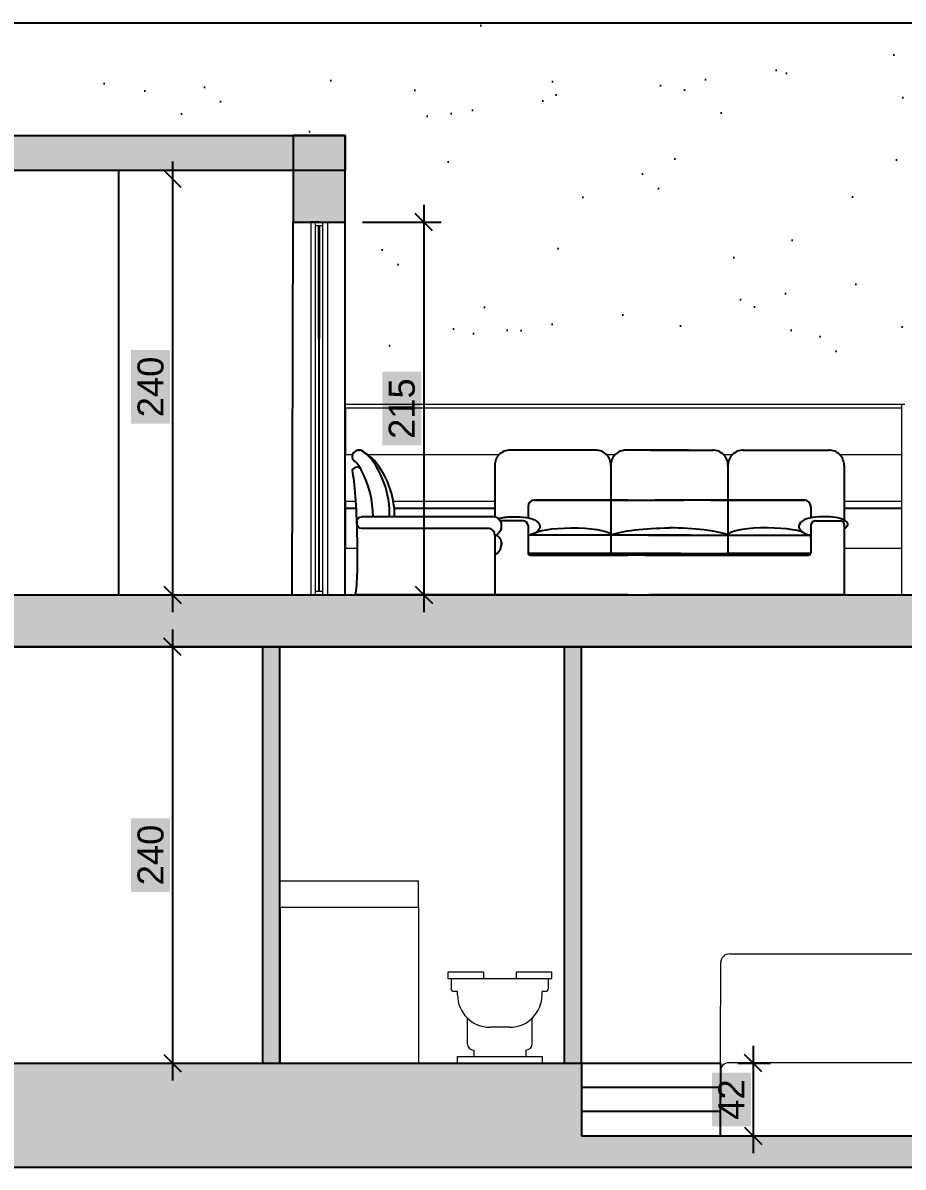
# Model space of a CAD drawing. Header units: inches. Extents: x 4350 to 28384, y -6772 to 993.
# Drawn here: x 24377 to 24885, y -1697 to -1037 of the extents above; entities that cross this region are included whole.
import ezdxf

# ---------------------------------------------------------------- set-up
doc = ezdxf.new("R2010")
doc.units = ezdxf.units.IN
doc.header["$MEASUREMENT"] = 0
for name, color, linetype, lineweight in [('ARREDAMENTO', 2, 'Continuous', 18), ('INFISSI', 4, 'Continuous', 18), ('QUOTE', 3, 'Continuous', 9)]:
    doc.layers.add(name, color=color, linetype=linetype, lineweight=lineweight)
doc.layers.add('ARREDI_attrezzature', color=7, linetype='Continuous')
doc.styles.get("Standard").update_dxf_attribs({"font": 'arial.ttf'})
doc.dimstyles.new('ook', dxfattribs={"dimtxt": 15, "dimasz": 10, "dimexe": 10, "dimexo": 10, "dimgap": 5, "dimtad": 1, "dimtoh": 1, "dimdec": 0, "dimzin": 0, "dimdsep": 46, "dimtxsty": 'Standard', "dimblk": 'OBLIQUE', "dimcen": 0.09, "dimdle": 10, "dimadec": 0, "dimazin": 0, "dimtfac": 1, "dimtdec": 0, "dimtofl": 0, "dimtmove": 0, "dimatfit": 3, "dimldrblk": 'OBLIQUE', "dimfxl": 1, "dimtfill": 2, "dimtfillclr": 1, "dimtolj": 1, "dimtzin": 0, "dimarcsym": 0})

# ---------------------------------------------------------------- blocks, each defined once
blk = doc.blocks.new('divani')
at = {"ltscale": 5}
for p, q in [((11131.89, -5267.27), (11132.75, -5267.27)), ((11303.15, -5267.27), (11240.99, -5267.27)), ((11369.87, -5267.27), (11324.75, -5267.27)), ((11342.51, -5267.27), (11387.63, -5267.27)), ((11409.23, -5267.27), (11471.39, -5267.27)), ((11230.19, -5278.07), (11230.19, -5315.27)), ((11230.19, -5278.07), (11230.19, -5315.27)), ((11313.95, -5278.07), (11313.95, -5342.87)), ((11398.43, -5278.07), (11398.43, -5342.87)), ((11482.19, -5278.07), (11482.19, -5317.63)), ((11326.19, -5303.27), (11258.87, -5303.27)), ((11258.87, -5303.27), (11366.51, -5303.27)), ((11453.51, -5303.27), (11345.87, -5303.27)), ((11386.19, -5303.27), (11453.51, -5303.27)), ((11254.19, -5307.95), (11254.19, -5315.96)), ((11458.19, -5307.95), (11458.19, -5315.96)), ((11130.88, -5318.27), (11130.72, -5318.27)), ((11230.19, -5315.27), (11134.31, -5315.27)), ((11250.83, -5318.27), (11234.12, -5318.27)), ((11241.35, -5315.27), (11241.35, -5315.28)), ((11461.55, -5318.27), (11479.91, -5318.27)), ((11471.03, -5315.27), (11471.03, -5315.28)), ((11482.19, -5320.55), (11482.19, -5371.67)), ((11226.47, -5323.84), (11134.31, -5323.84)), ((11230.19, -5328.47), (11230.19, -5371.67)), ((11230.19, -5328.47), (11230.19, -5371.67)), ((11230.19, -5328.47), (11230.19, -5371.67)), ((11254.19, -5321.63), (11254.19, -5341.19)), ((11255.2, -5328.47), (11254.19, -5328.47)), ((11371.19, -5328.47), (11255.2, -5328.47)), ((11285.51, -5323.31), (11286.47, -5323.31)), ((11341.19, -5328.47), (11457.19, -5328.47)), ((11426.87, -5323.31), (11425.91, -5323.31)), ((11457.19, -5328.47), (11458.19, -5328.47)), ((11458.19, -5321.63), (11458.19, -5341.19)), ((11234.99, -5333.32), (11234.99, -5335.71)), ((11254.26, -5341.67), (11314.85, -5341.67)), ((11364.59, -5341.67), (11254.26, -5341.67)), ((11255.87, -5342.87), (11326.19, -5342.87)), ((11373.83, -5342.87), (11255.87, -5342.87)), ((11338.55, -5342.87), (11456.51, -5342.87)), ((11347.79, -5341.67), (11458.12, -5341.67)), ((11456.51, -5342.87), (11386.19, -5342.87)), ((11458.12, -5341.67), (11397.53, -5341.67)), ((11230.19, -5371.67), (11129.63, -5371.67)), ((11326.19, -5371.67), (11230.19, -5371.67)), ((11230.19, -5371.67), (11370.47, -5371.67)), ((11482.19, -5371.67), (11341.91, -5371.67)), ((11386.19, -5371.67), (11482.19, -5371.67))]:
    blk.add_line(p, q, dxfattribs=at)
for centre, radius, start, end in [((11132.32, -5272.31), 5.06, 43.46954, 196.5403), ((11117.06, -5299.03), 35.76, 31.25345, 61.62471), ((11115.75, -5295.23), 33.26, 24.27504, 52.51529), ((11241.11, -5278.19), 10.92, 89.3704, 180.6296), ((11303.03, -5278.19), 10.92, 359.3704, 90.6296), ((11324.87, -5278.19), 10.92, 89.3704, 180.6296), ((11387.51, -5278.19), 10.92, 359.3704, 90.6296), ((11409.35, -5278.19), 10.92, 89.3704, 180.6296), ((11471.27, -5278.19), 10.92, 359.3704, 90.6296), ((11130.75, -5283.18), 3.67, 20.1808, 157.80902), ((11113.39, -5292.2), 23.21, 26.31157, 52.63335), ((11069.28, -5315.55), 73.11, 0.21576, 27.3903), ((11089.85, -5313.25), 64.55, 358.68545, 29.41475), ((11093.9, -5315.39), 64.08, 0.50786, 33.01229), ((11258.87, -5307.95), 4.68, 90, 180), ((11453.51, -5307.95), 4.68, 0, 90), ((11250.83, -5321.63), 3.36, 0, 90), ((11461.55, -5321.63), 3.36, 90, 180), ((11479.91, -5320.55), 2.28, 0, 90), ((11226.13, -5327.56), 3.74, 33.93183, 84.7784), ((11224.2, -5328.74), 6, 2.5387, 32.95065), ((11229.16, -5334.3), 5.91, 351.57784, 79.95177), ((11255.39, -5329.67), 1.22, 99.21768, 196.75354), ((11456.99, -5329.67), 1.22, 343.24646, 80.78232), ((11226.43, -5335.16), 8.58, 296.01084, 0), ((11256.11, -5330.39), 1.92, 168.90224, 180), ((11456.27, -5330.39), 1.92, 0, 11.09776), ((11255.87, -5341.19), 1.68, 180, 270), ((11456.51, -5341.19), 1.68, 270, 0)]:
    blk.add_arc(centre, radius, start, end, dxfattribs=at)
at = {"ltscale": 5, "extrusion": (0, 0, -1)}
for centre, major_axis, ratio, start_param, end_param in [((11126.99, -5325.89), (-1.41, 48.87), 0.077284, 0.447744, 2.786314), ((11134.31, -5319.56), (0, 4.28), 0.840648, 3.141593, 6.283185), ((11230.19, -5321.87), (0, 6.6), 0.709324, 0, 3.141593), ((11242.43, -5320.73), (14.88, 0), 0.366935, 4.020518, 4.712389), ((11242.43, -5325.53), (44.86, 0), 0.22873, 10.995574, 11.126082), ((11248.27, -5322.34), (14.56, 0), 0.479065, 4.712389, 7.358193), ((11285.99, -5328.47), (-27.96, 0), 0.184549, 0.315524, 3.141593), ((11356.19, -5332.49), (47.04, 0), 0.195145, 3.59493, 4.712389)]:
    blk.add_ellipse(centre, major_axis=major_axis, ratio=ratio, start_param=start_param, end_param=end_param, dxfattribs=at)
at = {"ltscale": 5}
for centre, major_axis, ratio, start_param, end_param in [((11464.12, -5322.34), (-14.56, 0), 0.479065, 4.712389, 7.358193), ((11469.95, -5325.53), (-44.86, 0), 0.22873, 10.995574, 11.126082), ((11469.95, -5320.73), (-14.88, 0), 0.366935, 2.536731, 4.712389), ((11356.19, -5332.49), (-47.04, 0), 0.195145, 3.59493, 4.712389), ((11426.39, -5328.47), (27.96, 0), 0.184549, 0.315524, 3.141593)]:
    blk.add_ellipse(centre, major_axis=major_axis, ratio=ratio, start_param=start_param, end_param=end_param, dxfattribs=at)
blk = doc.blocks.new('_Oblique')
at = {"color": 0, "linetype": 'ByBlock', "lineweight": -2}
blk.add_line((-0.5, -0.5), (0.5, 0.5), dxfattribs=at)
blk = doc.blocks.new('*D128')
at = {"layer": 'Defpoints', "color": 0, "ltscale": 0.1, "transparency": 16777216}
for p in [(24779.43, -1636.56), (24779.43, -1678.56), (24798.23, -1678.56)]:
    blk.add_point(p, dxfattribs=at)
at = {"layer": 'QUOTE', "color": 0, "lineweight": -2, "ltscale": 0.1, "transparency": 16777216}
for p, q in [((24798.23, -1626.56), (24798.23, -1688.56)), ((24789.43, -1636.56), (24808.23, -1636.56)), ((24789.43, -1678.56), (24808.23, -1678.56))]:
    blk.add_line(p, q, dxfattribs=at)
at = {"layer": 'QUOTE', "color": 0, "lineweight": -2, "ltscale": 0.1, "transparency": 16777216, "xscale": 10, "yscale": 10, "zscale": 10}
for p, rotation in [((24798.23, -1636.56), 90), ((24798.23, -1678.56), 270)]:
    blk.add_blockref('_Oblique', p, dxfattribs=dict(at, rotation=rotation))
at = {"layer": 'QUOTE', "color": 0, "ltscale": 0.1, "transparency": 16777216, "insert": (24785.73, -1657.56), "char_height": 15, "attachment_point": 5, "rotation": 90, "bg_fill": 1, "box_fill_scale": 1.25, "bg_fill_color": 1, "bg_fill_transparency": 0}
blk.add_mtext('\\A1;42', dxfattribs=at)
blk = doc.blocks.new('*D123')
at = {"layer": 'Defpoints', "color": 0, "ltscale": 0.1, "transparency": 16777216}
for p in [(24463.23, -1396.56), (24463.23, -1636.56), (24463.23, -1636.56)]:
    blk.add_point(p, dxfattribs=at)
at = {"layer": 'QUOTE', "color": 0, "lineweight": -2, "ltscale": 0.1, "transparency": 16777216}
blk.add_line((24463.23, -1386.56), (24463.23, -1646.56), dxfattribs=at)
at = {"layer": 'QUOTE', "color": 0, "lineweight": -2, "ltscale": 0.1, "transparency": 16777216, "xscale": 10, "yscale": 10, "zscale": 10}
for p, rotation in [((24463.23, -1396.56), 90), ((24463.23, -1636.56), 270)]:
    blk.add_blockref('_Oblique', p, dxfattribs=dict(at, rotation=rotation))
at = {"layer": 'QUOTE', "color": 0, "ltscale": 0.1, "transparency": 16777216, "insert": (24450.62, -1516.56), "char_height": 15, "attachment_point": 5, "rotation": 90, "bg_fill": 1, "box_fill_scale": 1.25, "bg_fill_color": 1, "bg_fill_transparency": 0}
blk.add_mtext('\\A1;240', dxfattribs=at)
blk = doc.blocks.new('*D124')
at = {"layer": 'Defpoints', "color": 0, "ltscale": 0.1, "transparency": 16777216}
for p in [(24463.23, -1126.56), (24463.23, -1366.56), (24463.23, -1366.56)]:
    blk.add_point(p, dxfattribs=at)
at = {"layer": 'QUOTE', "color": 0, "lineweight": -2, "ltscale": 0.1, "transparency": 16777216}
blk.add_line((24463.23, -1116.56), (24463.23, -1376.56), dxfattribs=at)
at = {"layer": 'QUOTE', "color": 0, "lineweight": -2, "ltscale": 0.1, "transparency": 16777216, "xscale": 10, "yscale": 10, "zscale": 10}
for p, rotation in [((24463.23, -1126.56), 90), ((24463.23, -1366.56), 270)]:
    blk.add_blockref('_Oblique', p, dxfattribs=dict(at, rotation=rotation))
at = {"layer": 'QUOTE', "color": 0, "ltscale": 0.1, "transparency": 16777216, "insert": (24450.62, -1246.56), "char_height": 15, "attachment_point": 5, "rotation": 90, "bg_fill": 1, "box_fill_scale": 1.25, "bg_fill_color": 1, "bg_fill_transparency": 0}
blk.add_mtext('\\A1;240', dxfattribs=at)
blk = doc.blocks.new('*D133')
at = {"layer": 'Defpoints', "color": 0, "ltscale": 0.1, "transparency": 16777216}
for p in [(24562.79, -1151.56), (24562.79, -1366.56), (24608.23, -1366.56)]:
    blk.add_point(p, dxfattribs=at)
at = {"layer": 'QUOTE', "color": 0, "lineweight": -2, "ltscale": 0.1, "transparency": 16777216}
for p, q in [((24608.23, -1141.56), (24608.23, -1376.56)), ((24572.79, -1151.56), (24618.23, -1151.56)), ((24572.79, -1366.56), (24618.23, -1366.56))]:
    blk.add_line(p, q, dxfattribs=at)
at = {"layer": 'QUOTE', "color": 0, "lineweight": -2, "ltscale": 0.1, "transparency": 16777216, "xscale": 10, "yscale": 10, "zscale": 10}
for p, rotation in [((24608.23, -1151.56), 90), ((24608.23, -1366.56), 270)]:
    blk.add_blockref('_Oblique', p, dxfattribs=dict(at, rotation=rotation))
at = {"layer": 'QUOTE', "color": 0, "ltscale": 0.1, "transparency": 16777216, "insert": (24595.62, -1259.06), "char_height": 15, "attachment_point": 5, "rotation": 90, "bg_fill": 1, "box_fill_scale": 1.25, "bg_fill_color": 1, "bg_fill_transparency": 0}
blk.add_mtext('\\A1;215', dxfattribs=at)

msp = doc.modelspace()

# ---------------------------------------------------------------- hatches: boundary and pattern name
at = {"layer": 'ARREDI_attrezzature', "ltscale": 0.1}
h = msp.add_hatch(dxfattribs=at)
h.set_pattern_fill('AR-SAND', color=256, scale=50)
h.set_pattern_definition([(37.5, (13112.96, 1409.1), (-3.14967, 96.3412), [0, -76, 0, -85, 0, -81.25]), (7.5, (13112.96, 1409.1), (88.4888, 141.1073), [0, -41, 0, -68.5, 0, -26.25]), (327.5, (13051.46, 1409.1), (155.7071, 0.28295), [0, -25, 0, -90, 0, -117.5]), (317.5, (13051.46, 1409.1), (150.3063, 43.8838), [0, -12.5, 0, -59, 0, -67.5])])
h.paths.add_polyline_path([(23673.11, -1036.56), (23673.11, -1636.56), (23884.07, -1636.56), (23884.07, -1526.56), (23884.07, -1416.56), (23884.07, -1121.56), (23884.07, -1101.56), (24562.79, -1101.56), (24562.79, -1151.56), (24562.79, -1256.56), (24885.83, -1256.56), (24885.83, -1251.38), (24885.83, -1141.38), (24995.59, -1141.38), (24995.59, -1251.36), (24995.59, -1256.56), (25105.73, -1256.56), (25105.73, -1316.56), (25116, -1316.56), (25116, -1316.53), (25190.64, -1316.56), (25190.63, -1366.56), (25190.63, -1396.56), (25160.63, -1396.56), (25160.63, -1636.56), (25867.2, -1636.56), (25867.2, -1036.56)])
at = {"layer": 'ARREDI_attrezzature'}
h = msp.add_hatch(color=9, dxfattribs=at)
h.dxf.hatch_style = 1
h.paths.add_polyline_path([(23884.07, -1101.56), (23884.07, -1121.56), (24562.79, -1121.56), (24562.79, -1101.56)])
at = {"layer": 'ARREDI_attrezzature', "ltscale": 0.1}
h = msp.add_hatch(color=9, dxfattribs=at)
h.dxf.hatch_style = 1
h.paths.add_polyline_path([(23914.07, -1121.56), (23884.07, -1121.56), (23884.07, -1141.56), (23914.07, -1141.56)])
h.paths.add_polyline_path([(24562.79, -1151.56), (24562.79, -1121.56), (24532.79, -1121.56), (24532.79, -1151.56)])
h = msp.add_hatch(color=9, dxfattribs=at)
h.dxf.hatch_style = 1
h.paths.add_polyline_path([(24343.57, -1366.56), (24343.57, -1396.56), (25190.63, -1396.56), (25190.63, -1366.56)])
h.paths.add_polyline_path([(24289.57, -1384.56), (24289.57, -1402.56), (24262.57, -1402.56), (24262.57, -1420.56), (24235.57, -1420.56), (24235.57, -1438.56), (24208.57, -1438.56), (24208.57, -1456.56), (24181.57, -1456.56), (24181.57, -1474.56), (24154.57, -1474.56), (24154.57, -1492.56), (24154.57, -1510.56), (24343.57, -1396.56), (24343.57, -1366.56), (24316.57, -1366.56), (24316.57, -1384.56)])
h = msp.add_hatch(color=9, dxfattribs=at)
h.dxf.hatch_style = 1
h.paths.add_polyline_path([(24343.57, -1366.56), (24343.57, -1396.56), (25190.63, -1396.56), (25190.63, -1366.56)])
at = {"layer": 'ARREDI_attrezzature'}
h = msp.add_hatch(color=9, dxfattribs=at)
h.dxf.hatch_style = 1
h.paths.add_polyline_path([(24525.19, -1396.56), (24515.19, -1396.56), (24515.19, -1636.56), (24525.19, -1636.56)])
h.paths.add_polyline_path([(24699.19, -1396.56), (24689.19, -1396.56), (24689.19, -1636.56), (24699.19, -1636.56)])
h = msp.add_hatch(color=256, dxfattribs=at)
h.dxf.hatch_style = 1
h.paths.add_polyline_path([(24699.19, -1636.56), (23593.11, -1636.56), (23593.11, -1696.58), (25947.66, -1696.58), (25947.66, -1636.56), (25160.63, -1636.56), (25160.63, -1678.56), (24779.19, -1678.56), (24699.19, -1678.56)])
h.paths.add_polyline_path([(24361.19, -1643.64), (24361.19, -1612.84), (24330.28, -1612.84), (24330.28, -1643.64)], flags=9)

# ---------------------------------------------------------------- linework, layer by layer
at = {"layer": 'ARREDAMENTO', "ltscale": 0.1}
for p, q in [((24605.19, -1531.56), (24525.19, -1531.56)), ((24605.19, -1546.56), (24605.19, -1531.56)), ((24525.19, -1546.56), (24605.19, -1546.56)), ((24605.19, -1546.56), (24605.19, -1636.56)), ((25130.56, -1636.38), (24784.32, -1636.39))]:
    msp.add_line(p, q, dxfattribs=at)
at = {"layer": 'ARREDAMENTO'}
for p, q in [((24784.63, -1573.56), (25161.06, -1573.56)), ((24622.06, -1584.04), (24622.06, -1587.79)), ((24642.7, -1584.04), (24622.06, -1584.04)), ((24642.7, -1584.04), (24642.7, -1587.79)), ((24682.09, -1584.04), (24661.45, -1584.04)), ((24661.45, -1584.04), (24661.45, -1587.79)), ((24682.09, -1587.79), (24682.09, -1584.04)), ((24779.19, -1678.56), (24779.63, -1578.56)), ((24622.06, -1587.79), (24682.09, -1587.79)), ((24623.94, -1587.79), (24623.94, -1593.42)), ((24680.21, -1593.42), (24680.21, -1587.79)), ((24627.69, -1595.29), (24625.81, -1595.29)), ((24627.69, -1597.17), (24627.69, -1595.29)), ((24676.46, -1597.17), (24676.46, -1595.29)), ((24678.34, -1595.29), (24676.46, -1595.29)), ((24633.32, -1610.56), (24633.32, -1625.31)), ((24657.7, -1615.93), (24646.45, -1615.93)), ((24670.83, -1625.31), (24670.83, -1610.56)), ((24637.07, -1629.06), (24637.07, -1632.81)), ((24667.08, -1629.06), (24667.08, -1632.81)), ((24627.69, -1636.56), (24627.69, -1632.81)), ((24627.69, -1632.81), (24676.46, -1632.81)), ((24676.46, -1632.81), (24676.46, -1636.56))]:
    msp.add_line(p, q, dxfattribs=at)
for centre, radius, start, end in [((24784.63, -1578.56), 5, 90, 180), ((24625.81, -1593.42), 1.88, 180, 270), ((24646.45, -1597.17), 18.76, 180, 270), ((24657.7, -1597.17), 18.76, 270, 0), ((24678.34, -1593.42), 1.88, 270, 0), ((24637.07, -1625.31), 3.75, 180, 270), ((24667.08, -1625.31), 3.75, 270, 0)]:
    msp.add_arc(centre, radius, start, end, dxfattribs=at)
at = {"layer": 'ARREDAMENTO', "ltscale": 0.1}
msp.add_arc((24784.32, -1641.39), 5, 90, 180, dxfattribs=at)
at = {"layer": 'ARREDI_attrezzature'}
for p, q in [((23673.11, -1036.56), (25867.2, -1036.56)), ((24562.79, -1366.56), (24562.79, -1101.56)), ((24562.79, -1101.56), (24562.79, -1121.56)), ((24432.3, -1366.56), (24432.3, -1121.56)), ((24532.79, -1151.56), (24562.79, -1151.56)), ((24547.79, -1151.56), (24542.79, -1151.56)), ((24180.86, -1366.56), (25190.63, -1366.56)), ((24343.57, -1396.56), (25190.63, -1396.56)), ((24385.53, -1396.56), (24385.53, -1396.56)), ((24525.19, -1396.56), (24515.19, -1396.56)), ((24699.19, -1396.56), (24689.19, -1396.56)), ((23593.11, -1636.56), (24699.19, -1636.56)), ((24699.19, -1636.56), (24779.43, -1636.56))]:
    msp.add_line(p, q, dxfattribs=at)
at = {"layer": 'ARREDI_attrezzature', "color": 9}
for p, q in [((23884.07, -1101.56), (24562.79, -1101.56)), ((23884.07, -1121.56), (24562.79, -1121.56)), ((24515.19, -1396.56), (24515.19, -1636.56)), ((24525.19, -1636.56), (24525.19, -1396.56)), ((24689.19, -1396.56), (24689.19, -1636.56)), ((24699.19, -1636.56), (24699.19, -1396.56))]:
    msp.add_line(p, q, dxfattribs=at)
at = {"layer": 'ARREDI_attrezzature', "ltscale": 0.1}
for p, q in [((24562.79, -1366.56), (24562.79, -1256.56)), ((24562.79, -1258.56), (24562.79, -1285.56)), ((24562.79, -1312.56), (24562.79, -1339.56)), ((24562.79, -1366.56), (24562.79, -1316.56)), ((24562.79, -1316.56), (24569.07, -1316.56)), ((24591.16, -1316.56), (24649.17, -1316.56)), ((24850.77, -1316.56), (24883.83, -1316.56)), ((24525.19, -1546.56), (24525.19, -1636.56)), ((24699.19, -1636.56), (24699.19, -1678.56)), ((24779.43, -1636.56), (24779.19, -1678.56)), ((24779.43, -1650.56), (24699.19, -1650.56)), ((24779.43, -1664.56), (24699.19, -1664.56)), ((24699.19, -1678.56), (24779.19, -1678.56)), ((24779.19, -1678.56), (25160.63, -1678.56)), ((23593.11, -1696.58), (25947.66, -1696.58))]:
    msp.add_line(p, q, dxfattribs=at)
at = {"layer": 'ARREDI_attrezzature', "lineweight": 13, "ltscale": 0.1}
for p, q in [((24562.79, -1256.56), (24885.83, -1256.56)), ((24562.79, -1258.56), (24883.83, -1258.56)), ((24562.79, -1285.56), (24567.12, -1285.56)), ((24575.35, -1285.56), (24651.77, -1285.56)), ((24713.58, -1285.56), (24718.78, -1285.56)), ((24781.17, -1285.56), (24786.36, -1285.56)), ((24848.18, -1285.56), (24883.83, -1285.56)), ((24568.82, -1312.56), (24562.79, -1312.56)), ((24649.17, -1312.56), (24590.61, -1312.56)), ((24883.83, -1312.56), (24850.77, -1312.56)), ((24562.79, -1339.56), (24569.82, -1339.56)), ((24850.77, -1339.56), (24883.83, -1339.56))]:
    msp.add_line(p, q, dxfattribs=at)
at = {"layer": 'ARREDI_attrezzature', "lineweight": 13}
msp.add_line((24883.83, -1256.56), (24883.83, -1366.56), dxfattribs=at)
at = {"layer": 'ARREDI_attrezzature', "color": 9}
msp.add_lwpolyline([(24532.79, -1151.56), (24562.79, -1151.56), (24562.79, -1101.56), (24532.79, -1101.56)], close=True, dxfattribs=at)
at = {"layer": 'ARREDI_attrezzature'}
msp.add_lwpolyline([(24532.3, -1366.56), (24532.79, -1151.56)], dxfattribs=at)
at = {"layer": 'ARREDI_attrezzature', "color": 9, "ltscale": 0.1}
msp.add_lwpolyline([(24343.57, -1366.56), (25190.63, -1366.56), (25190.63, -1396.56), (24343.57, -1396.56)], close=True, dxfattribs=at)
at = {"layer": 'INFISSI', "color": 4, "lineweight": 0}
for p, q in [((24542.99, -1151.56), (24542.99, -1366.56)), ((24545.75, -1153.56), (24545.75, -1151.56)), ((24545.75, -1366.56), (24545.75, -1151.56)), ((24549.75, -1153.56), (24545.75, -1153.56)), ((24547.5, -1218.69), (24547.5, -1153.56)), ((24548, -1153.56), (24548, -1218.69)), ((24549.75, -1151.56), (24549.75, -1153.56)), ((24549.75, -1151.56), (24549.75, -1366.56)), ((24552.59, -1151.56), (24552.59, -1366.56)), ((24549.75, -1364.56), (24545.75, -1364.56)), ((24549.75, -1364.56), (24545.75, -1364.56))]:
    msp.add_line(p, q, dxfattribs=at)
at = {"layer": 'INFISSI'}
for p, q in [((24547.5, -1218.69), (24547.5, -1364.56)), ((24548, -1364.56), (24548, -1218.69))]:
    msp.add_line(p, q, dxfattribs=at)

# ---------------------------------------------------------------- block references
at = {"layer": 'ARREDI_attrezzature', "xscale": 0.8, "yscale": 0.8, "zscale": 0.8}
msp.add_blockref('divani', (15665.02, 2930.78), dxfattribs=at)

# ---------------------------------------------------------------- dimensions: what is measured, and where the dimension line sits
at = {"layer": 'QUOTE', "ltscale": 0.1}
for base, p1, p2, picture, middle in [((24463.23, -1366.56), (24463.23, -1126.56), (24463.23, -1366.56), '*D124', (24450.62, -1246.56)), ((24608.23, -1366.56), (24562.79, -1151.56), (24562.79, -1366.56), '*D133', (24595.62, -1259.06)), ((24463.23, -1636.56), (24463.23, -1396.56), (24463.23, -1636.56), '*D123', (24450.62, -1516.56)), ((24798.23, -1678.56), (24779.43, -1636.56), (24779.43, -1678.56), '*D128', (24785.73, -1657.56))]:
    dim = msp.add_linear_dim(base=base, p1=p1, p2=p2, angle=90, dimstyle='ook', dxfattribs=at)
    dim.commit()
    dim.dimension.update_dxf_attribs({"geometry": picture, "text_midpoint": middle})

doc.saveas('drawing.dxf')
